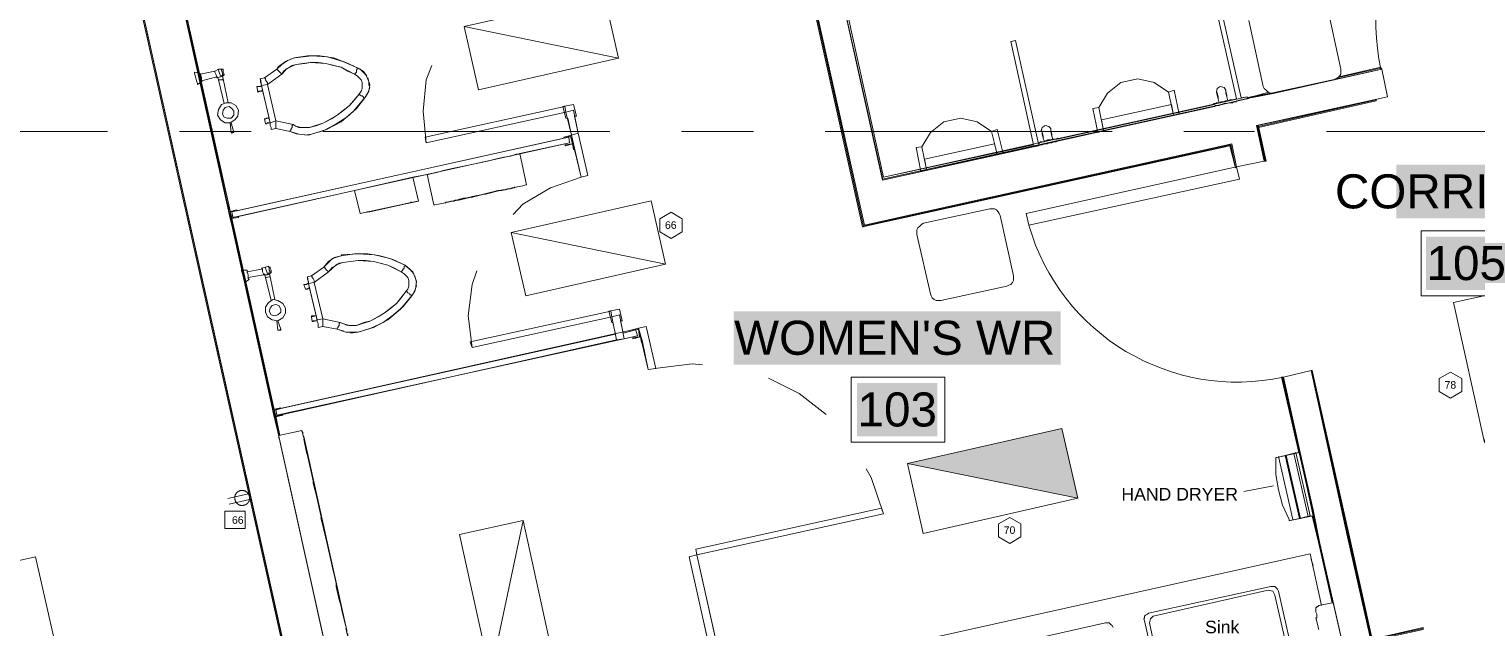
# Model space of a CAD drawing. Header units: inches. Extents: x 0.9 to 36.3, y 0.7 to 23.3.
# Drawn here: x 23.295 to 25.816, y 11.575 to 12.618 of the extents above; entities that cross this region are included whole.
import ezdxf

# ---------------------------------------------------------------- set-up
doc = ezdxf.new("R2010")
doc.units = ezdxf.units.IN
doc.linetypes.add('CENTER', pattern=[50.8, 31.75, -6.35, 6.35, -6.35])
for name, color, linetype, lineweight, true_color in [('Blocks', 7, 'Continuous', 5, 0x9a9c7f), ('Boarder for name', 7, 'Continuous', 5, 0x777777), ('Doors', 7, 'Continuous', 5, 0xf2db9c), ('Lights', 7, 'Continuous', 5, 0xff0a0a), ('Numbering Lights', 1, 'Continuous', 0, 0xff0000), ('PDF_Geometry', 7, 'Continuous', 9, 0x777777)]:
    doc.layers.add(name, color=color, linetype=linetype, lineweight=lineweight, true_color=true_color)
doc.layers.add('Numbering receptecles', color=170, linetype='Continuous', lineweight=0)
doc.layers.add('Receptacles', color=170, linetype='Continuous', lineweight=0)
doc.layers.add('PDF_Solid Fills', color=7, linetype='Continuous', true_color=0xffffff)
doc.layers.add('PDF_Text', color=7, linetype='Continuous')
doc.styles.add('PDF Arial', font='arial.ttf')
doc.styles.get("Standard").update_dxf_attribs({"font": 'arial.ttf'})

msp = doc.modelspace()

# ---------------------------------------------------------------- hatches: boundary and pattern name
at = {"layer": 'Lights', "linetype": 'ByBlock', "ltscale": 0.001, "transparency": 33554559}
h = msp.add_hatch(color=256, dxfattribs=at)
h.paths.add_polyline_path([(25.6302, 13.0601), (25.5733, 12.7916), (25.6839, 12.8159)])
h.paths.add_polyline_path([(24.7766, 12.5439), (24.7933, 12.5439), (24.7933, 12.5636), (24.7766, 12.5636)], flags=9)
h.paths.add_polyline_path([(25.6709, 12.9718), (25.6977, 12.9718), (25.6977, 12.9912), (25.6709, 12.9912)], flags=9)
h.paths.add_polyline_path([(25.0259, 12.9459), (25.0528, 12.9459), (25.0528, 12.9656), (25.0259, 12.9656)], flags=9)
h.paths.add_polyline_path([(25.0996, 13.5758), (25.1265, 13.5758), (25.1265, 13.5955), (25.0996, 13.5955)], flags=9)
h.paths.add_polyline_path([(24.8121, 13.5091), (24.8391, 13.5091), (24.8391, 13.5291), (24.8121, 13.5291)], flags=9)
h.paths.add_polyline_path([(24.7146, 12.769), (24.7415, 12.769), (24.7415, 12.7887), (24.7146, 12.7887)], flags=9)
msp.add_hatch(color=256, dxfattribs=at).paths.add_polyline_path([(24.8256, 11.8604), (25.1225, 11.7998), (25.0947, 11.9217)])

# ---------------------------------------------------------------- linework, layer by layer
at = {"layer": 'Blocks', "linetype": 'CENTER', "ltscale": 0.01}
msp.add_line((25.4116, 11.8118), (25.4634, 11.8214), dxfattribs=at)
at = {"layer": 'Blocks', "linetype": 'ByBlock'}
for points in [[(25.5556, 12.6628), (25.5806, 12.5478), (25.5806, 12.5445), (25.5806, 12.5395), (25.579, 12.5362), (25.5756, 12.5328), (25.5723, 12.5312), (25.569, 12.5295), (25.4656, 12.5062), (25.4606, 12.5062), (25.4573, 12.5062), (25.454, 12.5078), (25.4506, 12.5112), (25.4473, 12.5145), (25.4456, 12.5178), (25.4206, 12.6328)], [(25.159, 12.4812), (25.174, 12.5062), (25.1973, 12.5245), (25.2273, 12.5312), (25.2556, 12.5245), (25.2806, 12.5078)], [(24.8507, 12.4128), (24.8657, 12.4378), (24.889, 12.4562), (24.919, 12.4628), (24.9473, 12.4562), (24.9723, 12.4395)], [(25.509, 11.7645), (25.484, 11.8745)], [(25.5106, 11.7645), (25.4856, 11.8745)], [(25.5084, 11.8794), (25.5106, 11.8695), (25.509, 11.8795), (25.5323, 11.7695), (25.5223, 11.7679), (25.509, 11.7645), (25.4923, 11.7612), (25.5323, 11.7695), (25.5306, 11.7795)], [(25.524, 11.7679), (25.499, 11.8779)], [(25.4973, 11.7629), (25.4723, 11.8729)], [(25.504, 11.4962), (25.4723, 11.6379), (25.4706, 11.6412), (25.469, 11.6429), (25.4673, 11.6445), (25.4656, 11.6462), (25.4623, 11.6462), (25.459, 11.6462), (25.2456, 11.5995), (25.244, 11.5979), (25.2406, 11.5962), (25.239, 11.5945), (25.239, 11.5912), (25.2373, 11.5895), (25.239, 11.5862), (25.2706, 11.4445)], [(25.184, 11.5745), (25.1823, 11.5779), (25.1806, 11.5795), (25.179, 11.5812), (25.1773, 11.5829), (25.174, 11.5829), (25.1706, 11.5829), (24.9573, 11.5345)]]:
    msp.add_lwpolyline(points, dxfattribs=at)
for points in [[(25.299, 12.4695), (25.2906, 12.5112), (25.2806, 12.5078), (25.289, 12.4678)], [(25.1573, 12.4378), (25.149, 12.4795), (25.159, 12.4812), (25.1673, 12.4412)], [(25.289, 12.4678), (25.2856, 12.4862), (25.164, 12.4595), (25.1673, 12.4412)], [(24.849, 12.3695), (24.8407, 12.4112), (24.8507, 12.4128), (24.859, 12.3728)], [(24.9823, 12.3995), (24.9773, 12.4178), (24.8557, 12.3912), (24.859, 12.3728)], [(24.999, 12.1695), (25.0023, 12.1712), (25.0056, 12.1728), (25.009, 12.1762), (25.0106, 12.1795), (25.0106, 12.1845), (25.0106, 12.1878), (24.9873, 12.2928), (24.9856, 12.2962), (24.984, 12.2995), (24.9807, 12.3028), (24.9773, 12.3045), (24.9723, 12.3045), (24.969, 12.3045), (24.854, 12.2795), (24.8507, 12.2778), (24.8473, 12.2745), (24.844, 12.2712), (24.8423, 12.2678), (24.8423, 12.2645), (24.8423, 12.2595), (24.8657, 12.1562), (24.8673, 12.1528), (24.869, 12.1495), (24.8723, 12.1462), (24.8757, 12.1445), (24.8807, 12.1445), (24.884, 12.1445)], [(25.484, 11.8745), (25.4973, 11.8779), (25.509, 11.8795), (25.469, 11.8712)], [(25.499, 11.8779), (25.4856, 11.8745), (25.499, 11.8779), (25.5023, 11.8795)], [(25.5023, 11.8795), (25.5273, 11.7695)], [(25.469, 11.8712), (25.4673, 11.8712), (25.4673, 11.8695), (25.4673, 11.8412), (25.4723, 11.8145), (25.479, 11.7879), (25.4906, 11.7629), (25.4906, 11.7612), (25.4923, 11.7612), (25.4906, 11.7612), (25.4906, 11.7629), (25.479, 11.7879), (25.4723, 11.8145), (25.4673, 11.8412), (25.4673, 11.8695), (25.4673, 11.8712)], [(25.524, 11.7679), (25.5273, 11.7695), (25.524, 11.7679), (25.5106, 11.7645)], [(25.4956, 11.5012), (25.494, 11.4929), (25.4873, 11.4879), (25.289, 11.4445), (25.2806, 11.4462), (25.2756, 11.4512), (25.2473, 11.5829), (25.249, 11.5895), (25.254, 11.5945), (25.454, 11.6395), (25.4623, 11.6379), (25.4656, 11.6312)]]:
    msp.add_lwpolyline(points, close=True, dxfattribs=at)
at = {"layer": 'Boarder for name', "linetype": 'ByBlock'}
for points in [[(25.7206, 12.2662), (25.8823, 12.2662), (25.8823, 12.1528), (25.7206, 12.1528)], [(24.7278, 12.011), (24.8911, 12.011), (24.8911, 11.8977), (24.7278, 11.8977)]]:
    msp.add_lwpolyline(points, close=True, dxfattribs=at)
at = {"layer": 'Doors', "linetype": 'ByBlock'}
for points in [[(23.9974, 12.5545), (23.9874, 12.5295), (23.9824, 12.4745), (23.9874, 12.4195), (23.9857, 12.4295), (24.229, 12.4828), (24.2307, 12.4728), (23.9874, 12.4195)], [(24.2307, 12.4628), (24.2257, 12.4828), (24.2307, 12.4628)], [(24.249, 12.4662), (24.244, 12.4862), (24.249, 12.4662)], [(24.2457, 12.4662), (24.2523, 12.4362), (24.244, 12.4762), (24.2307, 12.4728), (24.2407, 12.4328), (24.2523, 12.4362), (24.2407, 12.4328), (24.234, 12.4628)], [(24.2457, 12.4662), (24.249, 12.4662), (24.2457, 12.4662)], [(24.2573, 12.3595), (24.204, 12.3412), (24.1557, 12.3128), (24.139, 12.2945)], [(24.0757, 12.1962), (24.0674, 12.1728), (24.0607, 12.1178), (24.0674, 12.0628), (24.064, 12.0728), (24.309, 12.1262), (24.3107, 12.1162), (24.0674, 12.0628)], [(24.3107, 12.1062), (24.3057, 12.1262), (24.3107, 12.1062)], [(24.329, 12.1095), (24.324, 12.1295), (24.329, 12.1095)], [(24.3857, 12.0262), (24.4507, 12.0345), (24.469, 12.0328)], [(24.584, 12.0095), (24.6373, 11.9828), (24.684, 11.9462)], [(24.754, 11.8512), (24.7623, 11.8362), (24.784, 11.7729), (24.7807, 11.7829), (24.4573, 11.7112), (24.459, 11.7012), (24.784, 11.7729)]]:
    msp.add_lwpolyline(points, dxfattribs=at)
for points in [[(24.2257, 12.4828), (24.244, 12.4862)], [(24.2307, 12.4628), (24.234, 12.4628)], [(25.404, 12.3562), (25.0373, 12.2762), (25.0323, 12.2962), (25.399, 12.3778)], [(24.3057, 12.1262), (24.324, 12.1295)]]:
    msp.add_lwpolyline(points, close=True, dxfattribs=at)
for centre, start, end in [((26.0191, 12.6284), 105.9277, 192.335), ((25.4, 12.3797), 195.9277, 282.335)]:
    msp.add_arc(centre, 0.3772, start, end, dxfattribs=at)
at = {"layer": 'Lights', "linetype": 'ByBlock'}
for points in [[(24.0537, 12.6222), (24.2974, 12.6777), (24.3226, 12.5673), (24.0537, 12.6222), (24.0788, 12.5118), (24.3226, 12.5673)], [(24.1355, 12.263), (24.3793, 12.3186), (24.4044, 12.2082), (24.1355, 12.263), (24.1607, 12.1526), (24.4044, 12.2082)], [(25.8309, 11.8971), (25.7772, 12.1412), (25.8878, 12.1656), (25.8309, 11.8971), (25.9415, 11.9214), (25.8878, 12.1656)], [(24.8256, 11.8604), (25.0947, 11.9217), (25.1225, 11.7998), (24.8256, 11.8604), (24.8534, 11.7385), (25.1225, 11.7998)], [(24.0994, 11.4924), (24.0457, 11.7366), (24.1563, 11.7609), (24.0994, 11.4924), (24.21, 11.5167), (24.1563, 11.7609)], [(23.3619, 11.4542), (22.996, 11.3718), (22.9411, 11.6157), (23.3619, 11.4542), (23.307, 11.698), (22.9411, 11.6157)]]:
    msp.add_lwpolyline(points, dxfattribs=at)
at = {"layer": 'Numbering Lights', "linetype": 'ByBlock', "ltscale": 0.001}
for points in [[(24.4139, 12.2984), (24.3942, 12.2871), (24.3942, 12.2644), (24.4139, 12.253), (24.4335, 12.2644), (24.4335, 12.2871)], [(25.772, 12.0198), (25.7523, 12.0085), (25.7523, 11.9858), (25.772, 11.9744), (25.7916, 11.9858), (25.7916, 12.0085)], [(25.0039, 11.7666), (24.9842, 11.7552), (24.9842, 11.7325), (25.0039, 11.7212), (25.0235, 11.7325), (25.0235, 11.7552)]]:
    msp.add_lwpolyline(points, close=True, dxfattribs=at)
at = {"layer": 'Numbering receptecles', "linetype": 'ByBlock', "ltscale": 0.001}
msp.add_lwpolyline([(23.6369, 11.7772), (23.6719, 11.7772), (23.6719, 11.7473), (23.6369, 11.7473)], close=True, dxfattribs=at)
at = {"layer": 'PDF_Geometry', "linetype": 'ByBlock'}
for points in [[(24.5173, 13.3178), (24.7507, 12.2762), (24.7973, 12.2862), (25.3906, 12.4178), (25.399, 12.3778), (25.4473, 12.3878), (25.434, 12.4495), (25.6623, 12.4995), (25.6523, 12.5478), (25.4223, 12.4978), (25.374, 12.4862), (24.7823, 12.3545), (24.4307, 13.9394), (24.4623, 13.9478), (24.4423, 14.0378), (24.3507, 14.0178), (24.3707, 13.9261), (24.3823, 13.9294), (24.3823, 13.9278)], [(22.2958, 10.8096), (23.8224, 11.1479), (23.8274, 11.1495), (23.419, 12.9828), (23.3624, 13.2428), (23.4107, 13.2528), (23.4574, 13.0411), (24.1007, 13.1845), (23.9557, 13.8344), (23.3124, 13.6911), (23.3291, 13.6194), (23.2807, 13.6094)], [(24.584, 13.4445), (24.5423, 13.4361), (24.7007, 12.7245), (24.7823, 12.3578), (24.7823, 12.3562), (25.4173, 12.4962), (25.4173, 12.4995), (25.4173, 12.4978)], [(25.389, 12.4162), (24.749, 12.2745), (24.749, 12.2728), (24.7473, 12.2728), (24.5157, 13.3178), (24.4557, 13.3045), (24.5273, 13.3211), (24.5257, 13.3328), (24.4523, 13.3178), (24.4557, 13.3045), (24.4523, 13.3178), (24.5007, 13.3278), (24.5007, 13.3295), (24.509, 13.3311), (24.5073, 13.3445), (24.509, 13.3445), (24.5107, 13.3311), (24.524, 13.3345)], [(25.3906, 12.4178), (24.7507, 12.2762), (24.5173, 13.3178), (24.749, 12.2745), (24.5173, 13.3178)], [(23.419, 12.9828), (23.3624, 13.2428), (23.3607, 13.2428), (23.359, 13.2428), (23.4174, 12.9811), (23.4174, 12.9828), (23.419, 12.9828), (23.7907, 11.3145)], [(23.489, 12.9978), (23.8957, 11.1645), (24.534, 11.3062)], [(23.7857, 11.3262), (23.4174, 12.9811), (23.4174, 12.9828)], [(23.7874, 11.3262), (23.419, 12.9828), (23.7874, 11.3262)], [(24.704, 12.7245), (24.784, 12.3595), (24.704, 12.7245), (24.7007, 12.7245)], [(23.564, 12.6562), (23.5674, 12.6462), (23.569, 12.6328), (23.5674, 12.6462), (23.5707, 12.6328), (23.569, 12.6328), (23.6407, 12.3112), (23.6424, 12.3112), (23.644, 12.2995), (23.6574, 12.3028), (23.6574, 12.3012), (23.6574, 12.3028), (23.644, 12.2995), (23.6424, 12.3112), (23.6407, 12.3112)], [(23.569, 12.6328), (23.5707, 12.6328), (23.569, 12.6445), (23.644, 12.2995), (23.569, 12.6445), (23.6457, 12.3012)], [(23.7157, 12.4512), (23.7157, 12.4545), (23.7007, 12.5195), (23.7107, 12.5212), (23.7257, 12.4578), (23.7157, 12.4545), (23.7157, 12.4512), (23.7157, 12.4495), (23.7174, 12.4462), (23.7174, 12.4445), (23.7174, 12.4428), (23.7257, 12.4445), (23.7507, 12.4395), (23.7657, 12.4345), (23.7824, 12.4328), (23.7874, 12.4345), (23.814, 12.4428), (23.839, 12.4562), (23.8607, 12.4745), (23.879, 12.4962), (23.8807, 12.4978), (23.8874, 12.5095), (23.889, 12.5212), (23.8874, 12.5262), (23.8824, 12.5378), (23.8724, 12.5478), (23.869, 12.5495), (23.8424, 12.5612), (23.8157, 12.5695), (23.7874, 12.5712), (23.759, 12.5678), (23.7574, 12.5678), (23.7424, 12.5612), (23.729, 12.5512), (23.7274, 12.5478), (23.7057, 12.5328), (23.6974, 12.5312), (23.699, 12.5312), (23.699, 12.5295), (23.699, 12.5278), (23.699, 12.5245), (23.7007, 12.5212), (23.7007, 12.5195), (23.699, 12.5312)], [(23.884, 12.5362), (23.8774, 12.5445), (23.869, 12.5495), (23.8474, 12.5595), (23.8257, 12.5678), (23.8024, 12.5712), (23.7807, 12.5712), (23.7574, 12.5678), (23.7457, 12.5628), (23.7357, 12.5562), (23.7274, 12.5478), (23.7057, 12.5328)], [(23.7524, 12.5528), (23.7607, 12.5562), (23.754, 12.5545), (23.749, 12.5512), (23.744, 12.5478), (23.739, 12.5445), (23.7357, 12.5395), (23.734, 12.5412), (23.7324, 12.5428), (23.7307, 12.5445), (23.729, 12.5462), (23.7274, 12.5478)], [(23.7757, 12.4462), (23.7707, 12.4462), (23.7774, 12.4462), (23.784, 12.4462), (23.809, 12.4545), (23.8324, 12.4678), (23.854, 12.4845), (23.8707, 12.5045), (23.874, 12.5095), (23.8757, 12.5145), (23.8757, 12.5195), (23.8757, 12.5245), (23.874, 12.5295), (23.8707, 12.5328), (23.8674, 12.5362), (23.8624, 12.5395), (23.839, 12.5512), (23.8124, 12.5578), (23.7857, 12.5595), (23.7607, 12.5562), (23.7524, 12.5528), (23.7607, 12.5562), (23.7757, 12.5578), (23.7857, 12.5595), (23.8124, 12.5578), (23.839, 12.5512), (23.8624, 12.5395), (23.8507, 12.5445), (23.839, 12.5512), (23.8257, 12.5545), (23.8124, 12.5578), (23.799, 12.5595), (23.7857, 12.5595), (23.7724, 12.5578), (23.7607, 12.5562), (23.7757, 12.5578), (23.7857, 12.5595), (23.8124, 12.5578), (23.839, 12.5512), (23.8624, 12.5395)], [(23.5924, 12.5412), (23.584, 12.5428)], [(23.589, 12.5212), (23.5974, 12.5262), (23.5957, 12.5278), (23.6224, 12.5345)], [(23.634, 12.5478), (23.6307, 12.5478), (23.6257, 12.5478), (23.619, 12.5445), (23.594, 12.5395), (23.5924, 12.5412), (23.594, 12.5395), (23.5957, 12.5328), (23.5957, 12.5278), (23.5974, 12.5262)], [(23.619, 12.5445), (23.619, 12.5428), (23.6207, 12.5395), (23.6224, 12.5345), (23.6224, 12.5328), (23.629, 12.5345), (23.634, 12.5362), (23.6357, 12.5378)], [(23.624, 12.5345), (23.6257, 12.5295), (23.6357, 12.4878)], [(23.6257, 12.5478), (23.6257, 12.5462), (23.6274, 12.5412), (23.629, 12.5362)], [(23.6257, 12.5295), (23.6274, 12.5295), (23.6324, 12.5295), (23.634, 12.5312)], [(23.6324, 12.5412), (23.6324, 12.5378), (23.634, 12.5362), (23.634, 12.5378), (23.6324, 12.5412), (23.6307, 12.5462), (23.6307, 12.5478)], [(23.6424, 12.4895), (23.634, 12.5312), (23.6324, 12.5362)], [(23.7007, 12.5195), (23.7107, 12.5212), (23.7107, 12.5245), (23.709, 12.5262), (23.7074, 12.5295), (23.7074, 12.5312), (23.7057, 12.5328), (23.6974, 12.5312)], [(23.7107, 12.5212), (23.7357, 12.5395), (23.7424, 12.5462), (23.7357, 12.5395), (23.7107, 12.5212), (23.7257, 12.4578), (23.7257, 12.4545), (23.7257, 12.4512), (23.7257, 12.4478), (23.7257, 12.4462), (23.7257, 12.4445), (23.7507, 12.4395)], [(23.7357, 12.5395), (23.7424, 12.5462)], [(23.7507, 12.5512), (23.7424, 12.5478), (23.7507, 12.5512), (23.744, 12.5478)], [(23.869, 12.5495), (23.8674, 12.5495), (23.8674, 12.5478), (23.8657, 12.5462), (23.8657, 12.5428), (23.864, 12.5412), (23.8624, 12.5395), (23.8674, 12.5362), (23.8707, 12.5328), (23.874, 12.5295), (23.8757, 12.5245), (23.8757, 12.5195), (23.8757, 12.5145), (23.874, 12.5095), (23.8707, 12.5045), (23.854, 12.4845), (23.8324, 12.4678), (23.809, 12.4545), (23.784, 12.4462), (23.7774, 12.4462)], [(23.8874, 12.5195), (23.8874, 12.5262), (23.8857, 12.5328)], [(25.5773, 12.5345), (25.6506, 12.5512), (25.6506, 12.5495), (25.6523, 12.5478), (25.569, 12.5295)], [(23.6924, 12.5178), (23.694, 12.5078), (23.6924, 12.5178), (23.694, 12.5178), (23.6957, 12.5178), (23.6974, 12.5178), (23.699, 12.5178), (23.7007, 12.5195), (23.7024, 12.5112), (23.714, 12.4628), (23.7157, 12.4545), (23.7257, 12.4578), (23.7557, 12.4512), (23.7607, 12.4478), (23.7557, 12.4512), (23.754, 12.4495), (23.754, 12.4462), (23.7524, 12.4445), (23.7524, 12.4428), (23.7507, 12.4412), (23.7507, 12.4395), (23.7624, 12.4345)], [(23.7757, 12.4328), (23.7874, 12.4345), (23.809, 12.4412), (23.829, 12.4512), (23.849, 12.4645), (23.8657, 12.4795), (23.8807, 12.4978), (23.8857, 12.5062), (23.889, 12.5162)], [(23.8707, 12.5045), (23.8624, 12.4945), (23.854, 12.4845), (23.844, 12.4762), (23.8324, 12.4678), (23.8224, 12.4612), (23.809, 12.4545), (23.7974, 12.4495), (23.784, 12.4462), (23.809, 12.4545), (23.8324, 12.4678), (23.854, 12.4845), (23.8707, 12.5045), (23.8724, 12.5028), (23.874, 12.5012), (23.8757, 12.5012), (23.8774, 12.4995), (23.879, 12.4978), (23.8807, 12.4978)], [(25.364, 12.5078), (25.3656, 12.5145), (25.3706, 12.5178), (25.3773, 12.5162), (25.3806, 12.5112), (25.3806, 12.5095), (25.3823, 12.5028), (25.3823, 12.4995), (25.384, 12.4928), (25.3823, 12.4995), (25.3806, 12.5062), (25.3806, 12.5112)], [(25.4556, 12.5078), (25.4256, 12.4995), (25.4173, 12.4978), (25.424, 12.4995), (25.459, 12.5062), (25.424, 12.4995)], [(25.4656, 12.5062), (25.424, 12.4978), (25.424, 12.4995), (25.419, 12.4978)], [(25.399, 12.4912), (25.394, 12.4912), (25.3923, 12.4895), (25.389, 12.4895), (25.3856, 12.4895), (25.3823, 12.4878), (25.3773, 12.4878), (25.3723, 12.4862), (25.369, 12.4845), (25.3656, 12.4845), (25.3623, 12.4845), (25.3606, 12.4828), (25.089, 12.4228), (25.0873, 12.4228), (25.084, 12.4212), (25.0806, 12.4212), (25.0773, 12.4195), (25.0723, 12.4195), (25.069, 12.4178), (25.064, 12.4178), (25.0606, 12.4162), (25.059, 12.4162), (25.0573, 12.4162), (25.054, 12.4145), (25.0456, 12.4128), (24.7823, 12.3545)], [(25.0456, 12.4162), (24.784, 12.3595), (25.4173, 12.4995), (25.4073, 12.4978)], [(25.3606, 12.4862), (25.0873, 12.4262)], [(25.3673, 12.4895), (25.364, 12.4895), (25.3623, 12.4878), (25.3606, 12.4878), (25.359, 12.4878), (25.3606, 12.4878), (25.3623, 12.4878), (25.364, 12.4895), (25.3673, 12.4895), (25.369, 12.4895)], [(25.399, 12.4962), (25.3923, 12.4945)], [(25.3923, 12.4945), (25.3923, 12.4945)], [(25.3923, 12.4945), (25.3923, 12.4945)], [(25.394, 12.4912), (25.394, 12.4912)], [(25.394, 12.4912), (25.394, 12.4912)], [(25.399, 12.4928), (25.4073, 12.4945)], [(25.399, 12.4928), (25.399, 12.4928)], [(25.4073, 12.4945), (25.4073, 12.4945)], [(25.4223, 12.4978), (25.419, 12.4962)], [(25.4473, 12.3878), (25.449, 12.3878), (25.4506, 12.3878), (25.4373, 12.4478), (25.6423, 12.4945), (25.6423, 12.4928), (25.4373, 12.4462), (25.4373, 12.4478), (25.6423, 12.4945), (25.4356, 12.4495), (25.4373, 12.4478)], [(23.6457, 12.4545), (23.6474, 12.4378), (23.649, 12.4362)], [(23.6457, 12.4545), (23.6474, 12.4545), (23.6457, 12.4545)], [(23.6524, 12.4378), (23.6474, 12.4545)], [(23.784, 12.4462), (23.779, 12.4462), (23.7724, 12.4462), (23.7657, 12.4462), (23.7607, 12.4478), (23.7557, 12.4512), (23.7257, 12.4578)], [(22.9324, 12.4395), (23.4324, 12.4395)], [(23.5574, 12.4395), (23.6824, 12.4395)], [(23.6457, 12.2878), (23.6407, 12.3112), (23.6424, 12.3112), (23.644, 12.2995), (23.6574, 12.3028), (23.6574, 12.3012), (24.2273, 12.4278), (24.2273, 12.4295), (24.2407, 12.4328), (24.2523, 12.4362), (24.269, 12.3628), (24.2523, 12.4362), (24.2407, 12.4328), (24.2573, 12.3595), (24.269, 12.3628), (24.2573, 12.3595), (24.2457, 12.4078), (24.244, 12.4078), (24.2423, 12.4178), (24.2307, 12.4145), (24.229, 12.4162), (24.2423, 12.4178), (24.239, 12.4312)], [(23.6507, 12.2895), (24.2373, 12.4195), (24.2357, 12.4295), (23.649, 12.2995), (23.6507, 12.2895), (23.649, 12.2995)], [(23.6524, 12.4378), (23.6524, 12.4378)], [(23.7257, 12.4445), (23.7174, 12.4428)], [(23.7657, 12.4478), (23.7657, 12.4462)], [(23.7724, 12.4462), (23.774, 12.4462)], [(23.8074, 12.4395), (24.3073, 12.4395)], [(24.2357, 12.4295), (24.2373, 12.4195), (24.1507, 12.4012), (24.1624, 12.3462)], [(24.4323, 12.4395), (24.5573, 12.4395)], [(24.6823, 12.4395), (25.1823, 12.4395)], [(25.059, 12.4412), (25.0606, 12.4462), (25.0656, 12.4495), (25.0723, 12.4478), (25.0756, 12.4445), (25.0756, 12.4412), (25.0773, 12.4345), (25.0773, 12.4312), (25.079, 12.4262), (25.0773, 12.4312), (25.0756, 12.4395), (25.0756, 12.4428), (25.0756, 12.4445)], [(25.3073, 12.4395), (25.4306, 12.4395)], [(25.4356, 12.4495), (25.449, 12.3878), (25.4356, 12.4495)], [(25.5556, 12.4395), (26.0556, 12.4395)], [(25.0556, 12.4195), (25.054, 12.4178)], [(25.064, 12.4212), (25.059, 12.4212), (25.0573, 12.4212), (25.0556, 12.4195), (25.0573, 12.4212), (25.059, 12.4212), (25.064, 12.4212), (25.064, 12.4228), (25.064, 12.4212), (25.059, 12.4212), (25.0573, 12.4212), (25.0556, 12.4195), (25.0573, 12.4212), (25.059, 12.4212), (25.064, 12.4212), (25.0673, 12.4228), (25.0706, 12.4245), (25.074, 12.4245), (25.0756, 12.4245), (25.0773, 12.4245)], [(25.0556, 12.4195), (25.0556, 12.4195)], [(25.0556, 12.4195), (25.0556, 12.4195)], [(25.0656, 12.4228), (25.0673, 12.4228), (25.069, 12.4228), (25.0706, 12.4245), (25.0756, 12.4245), (25.079, 12.4262), (25.084, 12.4262), (25.0856, 12.4262), (25.0873, 12.4278), (25.0856, 12.4262), (25.084, 12.4262), (25.079, 12.4262)], [(25.399, 12.3778), (25.3973, 12.3762), (25.3873, 12.4145), (25.389, 12.4145), (25.389, 12.4162), (25.3973, 12.3762)], [(25.389, 12.4162), (25.3973, 12.3762), (25.389, 12.4162)], [(23.989, 12.3645), (23.9907, 12.3645), (23.9974, 12.3662), (24.0057, 12.3678), (24.0174, 12.3712), (24.0324, 12.3745), (24.0474, 12.3778), (24.094, 12.3878), (24.1074, 12.3912), (24.1224, 12.3945), (24.134, 12.3962), (24.144, 12.3995), (24.149, 12.3995), (24.1507, 12.4012)], [(24.0007, 12.3112), (23.989, 12.3645), (23.964, 12.3595), (23.8624, 12.3362), (23.8724, 12.2962), (23.974, 12.3178), (23.964, 12.3595), (23.974, 12.3178), (23.8724, 12.2962), (23.8624, 12.3362), (23.6607, 12.2912), (23.6607, 12.2895), (23.6474, 12.2878), (23.6507, 12.2762), (23.649, 12.2762)], [(25.3973, 12.3762), (25.3973, 12.3762)], [(23.9724, 12.3178), (23.8724, 12.2962), (23.9724, 12.3178)], [(23.9574, 12.3145), (23.889, 12.2995), (23.9574, 12.3145)], [(23.644, 12.2978), (23.6457, 12.2878), (23.649, 12.2762), (23.6457, 12.2878), (23.6474, 12.2895), (23.6507, 12.2762), (23.649, 12.2762), (23.7174, 11.9662), (23.719, 11.9662), (23.7207, 11.9545), (23.734, 11.9578), (23.734, 11.9562), (23.734, 11.9578), (23.7207, 11.9545), (23.719, 11.9662), (23.7174, 11.9662)], [(23.6474, 12.2895), (23.6457, 12.2995), (23.6474, 12.2895), (23.6457, 12.2995), (23.6474, 12.2895), (23.6457, 12.2995), (23.649, 12.2895)], [(23.649, 12.2878), (23.7224, 11.9545), (23.7257, 11.9428), (23.7324, 11.9095), (23.724, 11.9428), (23.7224, 11.9528), (23.724, 11.9428), (23.7324, 11.9095)], [(23.7124, 12.2045), (23.7074, 12.2028), (23.7007, 12.2012), (23.7024, 12.1995), (23.7024, 12.1945), (23.704, 12.1912), (23.704, 12.1895)], [(23.7074, 12.2028), (23.7074, 12.2012), (23.709, 12.1962), (23.7107, 12.1912)], [(23.7157, 12.2028), (23.7124, 12.2028), (23.7124, 12.2045), (23.714, 12.2012), (23.714, 12.1978), (23.7157, 12.1928), (23.7157, 12.1912)], [(23.799, 12.0978), (23.8074, 12.0995), (23.8324, 12.0945), (23.8474, 12.0895), (23.864, 12.0895), (23.869, 12.0895), (23.8957, 12.0978), (23.9207, 12.1112), (23.9424, 12.1295), (23.9607, 12.1512), (23.9624, 12.1528), (23.969, 12.1645), (23.9707, 12.1778), (23.969, 12.1828), (23.964, 12.1945), (23.954, 12.2028), (23.9507, 12.2062), (23.924, 12.2178), (23.8974, 12.2245), (23.869, 12.2262), (23.8407, 12.2245), (23.839, 12.2228), (23.824, 12.2178), (23.8124, 12.2062), (23.809, 12.2028), (23.7874, 12.1878), (23.7807, 12.1862), (23.7874, 12.1878), (23.789, 12.1862), (23.789, 12.1845), (23.7907, 12.1828), (23.7924, 12.1795), (23.7924, 12.1762), (23.8074, 12.1128), (23.7974, 12.1112), (23.8074, 12.1128)], [(23.9657, 12.1912), (23.959, 12.1995), (23.9507, 12.2062), (23.929, 12.2162), (23.9074, 12.2228), (23.8857, 12.2262), (23.8624, 12.2262), (23.839, 12.2228), (23.8274, 12.2195), (23.8174, 12.2128), (23.809, 12.2028), (23.7874, 12.1878)], [(23.824, 12.2028), (23.8174, 12.1945), (23.7924, 12.1762), (23.8074, 12.1128), (23.8374, 12.1062), (23.8424, 12.1045), (23.8374, 12.1062), (23.8357, 12.1045), (23.8357, 12.1012), (23.834, 12.0995), (23.834, 12.0978), (23.8324, 12.0962), (23.8324, 12.0945), (23.844, 12.0912)], [(23.834, 12.2078), (23.8424, 12.2112), (23.8357, 12.2095), (23.8307, 12.2062), (23.8257, 12.2028), (23.8224, 12.1995), (23.8174, 12.1945), (23.8157, 12.1962), (23.814, 12.1978), (23.8124, 12.1995), (23.8107, 12.2012), (23.8107, 12.2028), (23.809, 12.2028)], [(23.8257, 12.2028), (23.8324, 12.2078)], [(23.944, 12.1945), (23.949, 12.1912), (23.9524, 12.1878), (23.9557, 12.1845), (23.9574, 12.1795), (23.9574, 12.1745), (23.9574, 12.1695), (23.9557, 12.1645), (23.9524, 12.1612), (23.9357, 12.1395), (23.914, 12.1228), (23.8907, 12.1095), (23.8657, 12.1012), (23.859, 12.1012), (23.8657, 12.1012), (23.8907, 12.1095), (23.914, 12.1228), (23.9357, 12.1395), (23.9524, 12.1612), (23.9557, 12.1645), (23.9574, 12.1695), (23.9574, 12.1745), (23.9574, 12.1795), (23.9557, 12.1845), (23.9524, 12.1878), (23.949, 12.1912), (23.944, 12.1945), (23.9207, 12.2062), (23.8957, 12.2128), (23.869, 12.2145), (23.8424, 12.2112), (23.834, 12.2078), (23.8424, 12.2112), (23.869, 12.2145), (23.8957, 12.2128), (23.9207, 12.2062), (23.944, 12.1945), (23.9324, 12.2012), (23.9207, 12.2062), (23.9074, 12.2095), (23.8957, 12.2128), (23.8824, 12.2145), (23.869, 12.2145), (23.8557, 12.2128), (23.8424, 12.2112), (23.869, 12.2145), (23.8957, 12.2128), (23.9207, 12.2062), (23.944, 12.1945), (23.9457, 12.1962), (23.9474, 12.1995), (23.949, 12.2012), (23.949, 12.2028), (23.949, 12.2045), (23.9507, 12.2045), (23.9507, 12.2062)], [(23.6757, 12.1978), (23.6657, 12.1978)], [(23.6707, 12.1762), (23.679, 12.1812), (23.6774, 12.1828)], [(23.7007, 12.1995), (23.6757, 12.1945), (23.6757, 12.1928)], [(23.6757, 12.1945), (23.6757, 12.1978), (23.6757, 12.1945), (23.6774, 12.1895), (23.6774, 12.1828), (23.679, 12.1812)], [(23.6774, 12.1845), (23.704, 12.1895), (23.7107, 12.1895), (23.7157, 12.1912), (23.7157, 12.1928), (23.7174, 12.1928)], [(23.7057, 12.1912), (23.7074, 12.1845), (23.7174, 12.1445)], [(23.7074, 12.1845), (23.709, 12.1845), (23.714, 12.1862), (23.7157, 12.1862)], [(23.714, 12.1978), (23.7157, 12.1945)], [(23.724, 12.1462), (23.7157, 12.1862), (23.714, 12.1928)], [(23.7157, 12.1928), (23.7157, 12.1928)], [(23.8074, 12.0995), (23.799, 12.0978), (23.799, 12.0995), (23.799, 12.1012), (23.799, 12.1045), (23.7974, 12.1078), (23.7974, 12.1112), (23.7824, 12.1745), (23.7924, 12.1762), (23.8174, 12.1945), (23.824, 12.2012), (23.8174, 12.1945)], [(23.9707, 12.1762), (23.969, 12.1828), (23.9674, 12.1878)], [(23.7757, 12.1728), (23.774, 12.1728), (23.7757, 12.1728), (23.7774, 12.1728), (23.779, 12.1728), (23.7807, 12.1745), (23.7824, 12.1745), (23.784, 12.1662), (23.7957, 12.1178), (23.7974, 12.1095), (23.7974, 12.1078)], [(23.7824, 12.1745), (23.7924, 12.1762)], [(23.8557, 12.0878), (23.869, 12.0895), (23.8907, 12.0962), (23.9124, 12.1062), (23.9307, 12.1195), (23.9474, 12.1345), (23.9624, 12.1528), (23.9674, 12.1612), (23.9707, 12.1712)], [(23.9524, 12.1612), (23.944, 12.1495), (23.9357, 12.1395), (23.9257, 12.1312), (23.914, 12.1228), (23.904, 12.1162), (23.8907, 12.1095), (23.879, 12.1062), (23.8657, 12.1012), (23.8907, 12.1095), (23.914, 12.1228), (23.9357, 12.1395), (23.9524, 12.1612), (23.954, 12.1595), (23.9557, 12.1578), (23.959, 12.1562), (23.959, 12.1545), (23.9607, 12.1545), (23.9624, 12.1528)], [(23.7224, 11.9412), (23.7174, 11.9662), (23.719, 11.9662), (23.7207, 11.9545), (23.734, 11.9578), (23.734, 11.9562), (24.3173, 12.0862), (24.3123, 12.1062)], [(24.3523, 12.0945), (24.3557, 12.0828), (24.3323, 12.0778), (24.324, 12.1195), (24.3107, 12.1162), (24.319, 12.0762), (24.3323, 12.0778), (24.319, 12.0762), (23.7374, 11.9462), (23.7374, 11.9445), (23.724, 11.9428), (23.7274, 11.9312), (23.7257, 11.9295)], [(23.7274, 12.1095), (23.729, 12.0928), (23.7307, 12.0928)], [(23.729, 12.1095), (23.7274, 12.1095), (23.729, 12.1095)], [(23.734, 12.0928), (23.734, 12.0945), (23.729, 12.1095)], [(23.8657, 12.1012), (23.8607, 12.1012), (23.854, 12.1012), (23.8474, 12.1028), (23.8424, 12.1045), (23.8374, 12.1062), (23.8074, 12.1128), (23.8074, 12.1095), (23.8074, 12.1062), (23.8074, 12.1045), (23.8074, 12.1012), (23.8074, 12.0995), (23.8324, 12.0945)], [(23.8474, 12.1028), (23.8474, 12.1028)], [(23.854, 12.1012), (23.8557, 12.1012)], [(24.3257, 12.1095), (24.329, 12.1095), (24.3257, 12.1095)], [(24.3257, 12.1095), (24.3307, 12.0878), (24.344, 12.0912), (24.344, 12.0928), (24.3573, 12.0962), (24.3707, 12.0995), (24.3873, 12.0262), (24.3707, 12.0995), (24.3573, 12.0962), (24.374, 12.0245), (24.3873, 12.0262), (24.374, 12.0245), (24.364, 12.0728), (24.3623, 12.0712), (24.3607, 12.0812), (24.3473, 12.0778), (24.3473, 12.0795), (24.359, 12.0812), (24.3573, 12.0945)], [(23.7274, 11.9445), (24.3557, 12.0828), (24.3523, 12.0945), (23.7257, 11.9545), (23.7274, 11.9445), (23.7257, 11.9545)], [(25.5073, 11.8795), (25.4773, 12.0112), (25.479, 12.0112), (25.5084, 11.8795)], [(25.479, 12.0112), (25.4806, 12.0112), (25.5123, 11.8695), (25.5323, 11.7795), (25.544, 11.7212), (25.5306, 11.7795), (25.5323, 11.7795), (25.5306, 11.7795), (25.5323, 11.7795), (25.5306, 11.7795), (25.5106, 11.8695)], [(25.6506, 11.4745), (25.5923, 11.7329), (25.529, 12.0228), (25.5306, 12.0228), (25.594, 11.7329), (25.5306, 12.0228), (25.5956, 11.7329), (25.6356, 11.5545), (25.724, 11.5745), (25.724, 11.5729), (25.724, 11.5712), (25.634, 11.5512), (25.724, 11.5712)], [(25.5306, 12.0228), (25.5306, 12.0228)], [(23.7207, 11.9528), (23.7224, 11.9428), (23.7257, 11.9295), (23.7224, 11.9428), (23.724, 11.9428), (23.7274, 11.9312), (23.7257, 11.9295), (23.7307, 11.9095), (23.7707, 11.9178), (23.7307, 11.9095), (23.7307, 11.9078), (23.7307, 11.9062), (23.7307, 11.9045), (23.7324, 11.9012), (23.7324, 11.8995), (23.8074, 11.5612), (23.809, 11.5579), (23.809, 11.5562), (23.809, 11.5545), (23.809, 11.5529), (23.809, 11.5512)], [(23.7224, 11.9528), (23.724, 11.9428)], [(23.774, 11.9045), (23.7707, 11.9178), (23.7707, 11.9162), (23.7724, 11.9145), (23.7724, 11.9128), (23.7724, 11.9112), (23.774, 11.9078), (23.849, 11.5695), (23.849, 11.5679), (23.849, 11.5645), (23.8507, 11.5629), (23.8507, 11.5612), (23.8507, 11.5595), (23.8474, 11.5729)], [(23.8474, 11.5762), (23.774, 11.9028)], [(23.8174, 11.7112), (23.804, 11.7662), (23.8174, 11.7112)], [(25.5656, 11.6179), (25.5423, 11.7212), (25.5306, 11.7695)], [(25.5606, 11.6479), (25.544, 11.7212), (25.5673, 11.6179), (25.544, 11.7212), (25.5323, 11.7679)], [(25.6323, 11.5529), (25.724, 11.5729), (25.634, 11.5529), (25.594, 11.7329), (25.6523, 11.4745), (25.634, 11.5512)], [(24.284, 11.2529), (24.5323, 11.3079), (24.284, 11.2529), (24.5323, 11.3095), (24.4457, 11.6979), (24.459, 11.7012), (24.5457, 11.3112), (24.589, 11.3195), (24.5457, 11.3112), (24.589, 11.3212)], [(24.564, 11.2295), (24.459, 11.7012), (24.4457, 11.6979), (24.5507, 11.2262), (24.564, 11.2295), (24.5507, 11.2262)], [(25.5323, 11.6829), (25.529, 11.6929), (25.5323, 11.6829)], [(25.5423, 11.5712), (25.5373, 11.5912), (25.539, 11.5912), (25.539, 11.5945), (25.539, 11.5979), (25.5373, 11.6012), (25.5373, 11.6062), (25.5373, 11.6079), (25.5373, 11.6095), (25.539, 11.6095), (25.539, 11.6112), (25.5406, 11.6112), (25.5423, 11.6129), (25.5656, 11.6179), (25.5673, 11.6179), (25.5806, 11.5595)]]:
    msp.add_lwpolyline(points, dxfattribs=at)
for points in [[(25.4073, 12.4978), (25.3673, 12.6762), (25.359, 12.6745), (25.399, 12.4962), (25.359, 12.6745), (25.3673, 12.6762)], [(25.054, 12.4178), (25.014, 12.5978), (25.0056, 12.5962), (25.0456, 12.4162), (25.0056, 12.5962), (25.014, 12.5978)], [(23.589, 12.5212), (23.589, 12.5228), (23.5874, 12.5278), (23.5857, 12.5345), (23.584, 12.5412), (23.584, 12.5428), (23.584, 12.5412), (23.5857, 12.5345), (23.5874, 12.5278), (23.589, 12.5228)], [(23.6324, 12.5362), (23.6307, 12.5362), (23.629, 12.5362), (23.6307, 12.5362)], [(23.6357, 12.5378), (23.6357, 12.5395), (23.634, 12.5428), (23.634, 12.5462), (23.634, 12.5478), (23.634, 12.5462), (23.634, 12.5428), (23.6357, 12.5395)], [(25.574, 12.5328), (25.6506, 12.5495)], [(23.7024, 12.5112), (23.7007, 12.5095), (23.699, 12.5095), (23.6974, 12.5095), (23.6957, 12.5095), (23.694, 12.5078)], [(25.369, 12.4895), (25.3673, 12.4962), (25.3656, 12.5028), (25.364, 12.5078), (25.3656, 12.5062), (25.3673, 12.4995), (25.3673, 12.4962)], [(23.6607, 12.4762), (23.6557, 12.4845), (23.6474, 12.4895), (23.639, 12.4895), (23.6307, 12.4862), (23.6257, 12.4778), (23.624, 12.4678), (23.629, 12.4595), (23.6374, 12.4545), (23.6457, 12.4545), (23.654, 12.4595), (23.659, 12.4662), (23.6607, 12.4762), (23.6557, 12.4845), (23.6474, 12.4895), (23.639, 12.4895), (23.6307, 12.4862), (23.6257, 12.4778), (23.624, 12.4678), (23.629, 12.4595), (23.6374, 12.4545), (23.6457, 12.4545), (23.654, 12.4595), (23.659, 12.4662)], [(23.6524, 12.4745), (23.649, 12.4795), (23.644, 12.4828), (23.6374, 12.4812), (23.634, 12.4762), (23.6324, 12.4695), (23.6357, 12.4645), (23.6407, 12.4628), (23.6474, 12.4628), (23.6524, 12.4678)], [(25.3606, 12.4862), (25.359, 12.4878)], [(25.384, 12.4928), (25.3873, 12.4945), (25.3906, 12.4945), (25.3923, 12.4945), (25.3906, 12.4945), (25.3873, 12.4945)], [(23.714, 12.4628), (23.7057, 12.4612), (23.7074, 12.4612), (23.709, 12.4628), (23.7107, 12.4628)], [(23.7074, 12.4528), (23.7057, 12.4612)], [(23.7157, 12.4545), (23.7124, 12.4545), (23.7107, 12.4545), (23.709, 12.4528), (23.7074, 12.4528)], [(23.6507, 12.4378), (23.649, 12.4362), (23.6507, 12.4378), (23.6524, 12.4378), (23.6507, 12.4378), (23.6474, 12.4378), (23.6507, 12.4378), (23.6524, 12.4378)], [(23.764, 12.4478), (23.7674, 12.4462)], [(24.239, 12.4312), (24.2423, 12.4178), (24.229, 12.4162), (24.2307, 12.4145), (24.2423, 12.4178), (24.244, 12.4078), (24.2457, 12.4078), (24.2407, 12.4328), (24.2273, 12.4295), (24.2273, 12.4278)], [(24.2407, 12.4328), (24.2273, 12.4295), (24.2273, 12.4278), (24.2273, 12.4295)], [(24.2457, 12.4078), (24.244, 12.4078), (24.2423, 12.4178), (24.2307, 12.4145), (24.229, 12.4162), (24.2423, 12.4178), (24.239, 12.4312), (24.2423, 12.4178), (24.229, 12.4162), (24.2307, 12.4145), (24.2423, 12.4178), (24.244, 12.4078)], [(24.9923, 12.4012), (24.9823, 12.4428), (24.9723, 12.4395), (24.9823, 12.3995)], [(25.064, 12.4228), (25.0623, 12.4278), (25.0606, 12.4345), (25.0606, 12.4395), (25.059, 12.4412), (25.0606, 12.4378), (25.0623, 12.4312), (25.0623, 12.4278)], [(24.7473, 12.2728), (24.749, 12.2728), (24.749, 12.2745), (25.389, 12.4162), (25.389, 12.4145), (25.3873, 12.4145)], [(25.079, 12.4262), (25.084, 12.4262), (25.0856, 12.4262), (25.0873, 12.4278), (25.0856, 12.4262), (25.084, 12.4262)], [(25.0873, 12.4278), (25.089, 12.4262)], [(24.1057, 12.3345), (24.059, 12.3228), (24.044, 12.3195), (24.0307, 12.3178), (24.0174, 12.3145), (24.009, 12.3128), (24.0024, 12.3112), (24.0007, 12.3112), (24.0024, 12.3112), (24.009, 12.3128), (24.0174, 12.3145), (24.0307, 12.3178), (24.044, 12.3195), (24.059, 12.3228), (24.1057, 12.3345), (24.1207, 12.3378), (24.134, 12.3395), (24.1457, 12.3428), (24.1557, 12.3445), (24.1607, 12.3462), (24.1624, 12.3462), (24.1607, 12.3462), (24.1557, 12.3445), (24.1457, 12.3428), (24.134, 12.3395), (24.1207, 12.3378), (24.1057, 12.3345), (24.1157, 12.3362), (24.124, 12.3378), (24.1324, 12.3395), (24.1374, 12.3412), (24.1407, 12.3412), (24.1424, 12.3428), (24.1407, 12.3412), (24.1374, 12.3412), (24.1324, 12.3395), (24.124, 12.3378), (24.1157, 12.3362), (24.1057, 12.3345), (24.059, 12.3228), (24.049, 12.3212), (24.0407, 12.3195), (24.0324, 12.3178), (24.0257, 12.3162), (24.0224, 12.3162), (24.0207, 12.3145), (24.0224, 12.3162), (24.0257, 12.3162), (24.0324, 12.3178), (24.0407, 12.3195), (24.049, 12.3212), (24.059, 12.3228)], [(24.0757, 12.3278), (24.059, 12.3228), (24.0524, 12.3228), (24.0457, 12.3212), (24.0407, 12.3195), (24.0357, 12.3178), (24.0324, 12.3178), (24.034, 12.3178), (24.0374, 12.3195), (24.0424, 12.3195), (24.049, 12.3212), (24.0557, 12.3228)], [(24.0857, 12.3295), (24.0657, 12.3245), (24.079, 12.3278), (24.099, 12.3328)], [(24.089, 12.3295), (24.1057, 12.3345), (24.1124, 12.3362), (24.119, 12.3362), (24.124, 12.3378), (24.129, 12.3395), (24.1307, 12.3395), (24.1324, 12.3395), (24.1307, 12.3395), (24.1257, 12.3378), (24.1207, 12.3378), (24.1157, 12.3362), (24.109, 12.3345)], [(23.6474, 12.2895), (23.6457, 12.2995), (23.6574, 12.3012), (23.6574, 12.3028), (23.644, 12.2995), (23.6424, 12.3112), (23.6407, 12.3112), (23.6457, 12.2878), (23.6607, 12.2895), (23.6607, 12.2912)], [(23.9624, 12.3162), (23.9607, 12.3162), (23.9574, 12.3145), (23.9607, 12.3162)], [(23.6474, 12.2878), (23.6607, 12.2895), (23.6607, 12.2912), (23.6607, 12.2895)], [(23.7207, 11.9545), (23.6474, 12.2878)], [(23.649, 12.2762), (23.6507, 12.2762), (23.6474, 12.2878), (23.6507, 12.2762)], [(23.889, 12.2995), (23.884, 12.2995), (23.884, 12.2978), (23.884, 12.2995)], [(23.7174, 12.1928), (23.7174, 12.1945), (23.7174, 12.1978), (23.7157, 12.2012), (23.7157, 12.2028), (23.7157, 12.2012), (23.7174, 12.1978), (23.7174, 12.1945)], [(23.8324, 12.2078), (23.8257, 12.2028)], [(23.6707, 12.1762), (23.6707, 12.1778), (23.669, 12.1845), (23.6674, 12.1912), (23.6657, 12.1962), (23.6657, 12.1978), (23.6657, 12.1962), (23.6674, 12.1912), (23.669, 12.1845), (23.6707, 12.1778)], [(23.714, 12.1928), (23.7124, 12.1912), (23.7107, 12.1912), (23.7124, 12.1912)], [(23.7824, 12.1745), (23.7824, 12.1778), (23.7807, 12.1812), (23.7807, 12.1828), (23.7807, 12.1845), (23.7807, 12.1862)], [(23.774, 12.1728), (23.7774, 12.1645)], [(23.784, 12.1662), (23.7824, 12.1662), (23.7807, 12.1645), (23.779, 12.1645), (23.7774, 12.1645)], [(23.7424, 12.1312), (23.7374, 12.1395), (23.729, 12.1445), (23.7207, 12.1462), (23.7124, 12.1412), (23.7074, 12.1328), (23.7074, 12.1245), (23.7107, 12.1162), (23.719, 12.1112), (23.729, 12.1095), (23.7374, 12.1145), (23.7424, 12.1228), (23.7424, 12.1312), (23.7374, 12.1395), (23.729, 12.1445), (23.7207, 12.1462), (23.7124, 12.1412), (23.7074, 12.1328), (23.7074, 12.1245), (23.7107, 12.1162), (23.719, 12.1112), (23.729, 12.1095), (23.7374, 12.1145), (23.7424, 12.1228)], [(23.734, 12.1295), (23.7307, 12.1362), (23.7257, 12.1378), (23.719, 12.1362), (23.7157, 12.1312), (23.714, 12.1262), (23.7174, 12.1195), (23.724, 12.1178), (23.729, 12.1195), (23.734, 12.1245)], [(23.7957, 12.1178), (23.7874, 12.1162), (23.7874, 12.1178), (23.789, 12.1178), (23.7907, 12.1178), (23.7924, 12.1178)], [(23.789, 12.1078), (23.7874, 12.1162)], [(23.7974, 12.1095), (23.7957, 12.1095), (23.7924, 12.1095), (23.7907, 12.1095), (23.7907, 12.1078), (23.789, 12.1078)], [(23.8457, 12.1028), (23.8507, 12.1012)], [(23.8524, 12.1012), (23.8574, 12.1012)], [(24.3107, 12.1062), (24.3123, 12.1062)], [(23.7324, 12.0928), (23.7307, 12.0928), (23.7324, 12.0928), (23.734, 12.0928), (23.7324, 12.0928), (23.7307, 12.0928), (23.729, 12.0928), (23.7307, 12.0928), (23.7324, 12.0928), (23.734, 12.0945)], [(24.3573, 12.0945), (24.359, 12.0812), (24.3473, 12.0795), (24.3473, 12.0778), (24.3607, 12.0812), (24.3623, 12.0712), (24.364, 12.0728), (24.3573, 12.0962), (24.344, 12.0928), (24.344, 12.0912)], [(24.3573, 12.0962), (24.344, 12.0928), (24.344, 12.0912), (24.344, 12.0928)], [(24.364, 12.0728), (24.3623, 12.0712), (24.3607, 12.0812), (24.3473, 12.0778), (24.3473, 12.0795), (24.359, 12.0812), (24.3573, 12.0945), (24.359, 12.0812), (24.3473, 12.0795), (24.3473, 12.0778), (24.3607, 12.0812), (24.3623, 12.0712)], [(25.5923, 11.7329), (25.529, 12.0228), (25.4806, 12.0112), (25.544, 11.7212), (25.604, 11.4579), (25.6523, 11.4679)], [(23.724, 11.9428), (23.7224, 11.9528), (23.734, 11.9562), (23.734, 11.9578), (23.7207, 11.9545), (23.719, 11.9662), (23.7174, 11.9662), (23.7224, 11.9412), (23.7374, 11.9445), (23.7374, 11.9462)], [(23.7224, 11.9528), (23.724, 11.9428)], [(23.724, 11.9428), (23.7374, 11.9445), (23.7374, 11.9462), (23.7374, 11.9445)], [(23.7257, 11.9295), (23.7274, 11.9312), (23.724, 11.9428), (23.7274, 11.9312)], [(23.774, 11.9028), (23.8474, 11.5762), (23.8424, 11.5979), (23.8407, 11.6045), (23.839, 11.6112), (23.8374, 11.6179), (23.8357, 11.6229), (23.8307, 11.6462), (23.8307, 11.6529), (23.829, 11.6595), (23.8274, 11.6662), (23.8257, 11.6712), (23.7957, 11.8062), (23.794, 11.8129), (23.7924, 11.8195), (23.7907, 11.8262), (23.7907, 11.8312), (23.7857, 11.8545), (23.784, 11.8612), (23.7824, 11.8679), (23.7807, 11.8745), (23.779, 11.8795)], [(25.5106, 11.8695), (25.5123, 11.8695), (25.5106, 11.8695), (25.5123, 11.8695)], [(24.589, 11.3195), (24.5523, 11.4862), (25.5273, 11.7029), (24.5523, 11.4862)], [(25.5273, 11.7029), (25.5473, 11.6129)]]:
    msp.add_lwpolyline(points, close=True, dxfattribs=at)
msp.add_lwpolyline([(25.384, 12.4928), (25.3873, 12.4945), (25.3906, 12.4945), (25.3923, 12.4945), (25.3906, 12.4945), (25.3873, 12.4945), (25.384, 12.4928), (25.3806, 12.4928), (25.3756, 12.4912), (25.374, 12.4912), (25.3723, 12.4912), (25.3706, 12.4895), (25.369, 12.4895, 0.010637), (25.3756, 12.4912), (25.379, 12.4912), (25.3806, 12.4928), (25.3823, 12.4928)], format="xyb", dxfattribs=at)
at = {"layer": 'PDF_Solid Fills', "linetype": 'ByBlock', "transparency": 33554559}
for points in [[(25.6773, 12.2878), (25.9223, 12.2878), (25.6773, 12.3812), (25.9223, 12.3812)], [(25.729, 12.1628), (25.8689, 12.1628), (25.729, 12.2562), (25.8689, 12.2562)], [(24.5228, 12.0327), (25.0928, 12.0327), (24.5228, 12.126), (25.0928, 12.126)], [(24.7378, 11.9077), (24.8778, 11.9077), (24.7378, 12.001), (24.8778, 12.001)]]:
    msp.add_solid(points, dxfattribs=at)
at = {"layer": 'Receptacles', "linetype": 'ByBlock'}
for points in [[(23.6421, 11.7993), (23.6778, 11.8074)], [(23.6442, 11.7899), (23.6797, 11.7979)]]:
    msp.add_lwpolyline(points, dxfattribs=at)
msp.add_rational_spline([(23.6795, 11.8032), (23.6803, 11.7998), (23.6797, 11.7964), (23.6779, 11.7934), (23.676, 11.7905), (23.6732, 11.7885), (23.6697, 11.7877), (23.6625, 11.7861), (23.6559, 11.7903), (23.6543, 11.7975), (23.6526, 11.8047), (23.6568, 11.8117), (23.664, 11.8134), (23.6708, 11.8149), (23.6779, 11.8104), (23.6795, 11.8032)], [1, 0.948448710105, 0.948448710105, 1, 0.948448710105, 0.948448710105, 1, 1, 1, 1, 1, 1, 1, 1, 1, 1], degree=3, knots=[0, 0, 0, 0, 0.79168, 0.79168, 0.79168, 1.583359, 1.583359, 1.583359, 2.583359, 2.583359, 2.583359, 3.583359, 3.583359, 3.583359, 4.583359, 4.583359, 4.583359, 4.583359], dxfattribs=at)

# ---------------------------------------------------------------- texts
at = {"layer": 'Blocks', "linetype": 'ByBlock'}
for s, p in [('HAND DRYER', (25.1985, 11.796)), ('Sink', (25.3442, 11.5645))]:
    msp.add_text(s, height=0.02198, dxfattribs=at).set_placement(p)
at = {"layer": 'Numbering Lights', "linetype": 'ByBlock', "ltscale": 0.001}
for s, p in [('66', (24.4033, 12.2696)), ('78', (25.7614, 11.991)), ('70', (24.9934, 11.7378))]:
    msp.add_text(s, height=0.01309, dxfattribs=at).set_placement(p)
at = {"layer": 'Numbering receptecles', "linetype": 'ByBlock', "ltscale": 0.001}
msp.add_text('66', height=0.01309, dxfattribs=at).set_placement((23.649, 11.7554))
at = {"layer": 'PDF_Text', "linetype": 'ByBlock', "char_height": 0.05939, "attachment_point": 4, "style": 'PDF Arial'}
for s, insert in [('CORRIDOR', (25.5705, 12.3345)), ('105', (25.73, 12.2095)), ("WOMEN'S WR", (24.5238, 12.0793)), ('103', (24.7388, 11.9543))]:
    msp.add_mtext(s, dxfattribs=dict(at, insert=insert))

doc.saveas('drawing.dxf')
